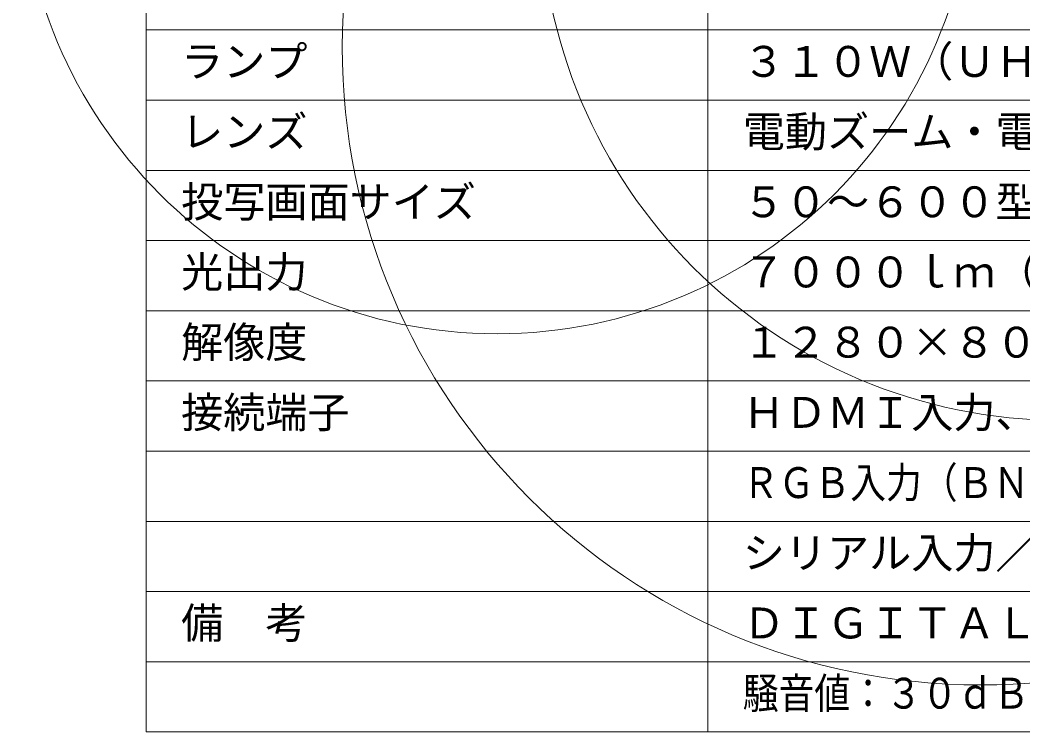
# Model space of a CAD drawing. Units: millimetres, scale not verified. Extents: x -72 to 62, y -56 to 145.
# Drawn here: x -71.8 to -0.3, y -56.5 to -5.8 of the extents above; entities that cross this region are included whole.
import ezdxf
from ezdxf.enums import TextEntityAlignment as Align

# ---------------------------------------------------------------- set-up
doc = ezdxf.new("R2010")
doc.units = ezdxf.units.MM
doc.header["$LTSCALE"] = 0.125
doc.layers.add('0-1_MOJI1', color=7, linetype='Continuous')
doc.layers.add('0-2_WAKU', color=1, linetype='Continuous', lineweight=18)
doc.layers.add('0-5_GAIKEI', color=1, linetype='Continuous', lineweight=18)
doc.styles.add('ＭＳ ゴシック', font='')
doc.styles.get('ＭＳ ゴシック').set_extended_font_data('MS Gothic')

msp = doc.modelspace()

# ---------------------------------------------------------------- linework, layer by layer
at = {"layer": '0-2_WAKU', "color": 4}
for p, q in [((-62.7951, 3.5004), (-62.7951, -56.4996)), ((-22.7951, -56.4996), (-22.7951, 3.5004)), ((-62.7951, -56.4996), (62.2049, -56.4996))]:
    msp.add_line(p, q, dxfattribs=at)
at = {"layer": '0-2_WAKU'}
for p, q in [((-62.7951, -6.4996), (62.2049, -6.4996)), ((-62.7951, -11.4996), (62.2049, -11.4996)), ((-62.7951, -16.4996), (62.2049, -16.4996)), ((-62.7951, -21.4996), (62.2049, -21.4996)), ((-62.7951, -26.4996), (62.2049, -26.4996)), ((-62.7951, -31.4996), (62.2049, -31.4996)), ((-62.7951, -36.4996), (62.2049, -36.4996)), ((-62.7951, -41.4996), (62.2049, -41.4996)), ((-62.7951, -46.4996), (62.2049, -46.4996)), ((-62.7951, -51.4996), (62.2049, -51.4996))]:
    msp.add_line(p, q, dxfattribs=at)
at = {"layer": '0-5_GAIKEI'}
for centre, radius in [((2.493, 2.9022), 37.2143), ((-37.7947, 5.8359), 33.9726), ((-3.3735, -7.7045), 45.4484)]:
    msp.add_circle(centre, radius, dxfattribs=at)

# ---------------------------------------------------------------- texts
at = {"layer": '0-1_MOJI1', "style": 'ＭＳ ゴシック'}
for s, p in [('ランプ', (-60.2951, -10.4996)), ('３１０Ｗ（ＵＨＭランプ\u3000２灯式）', (-20.2951, -10.4996)), ('レンズ', (-60.2951, -15.4996)), ('電動ズーム・電動フォーカスレンズ', (-20.2951, -15.4996)), ('投写画面サイズ', (-60.2951, -20.4996)), ('５０～６００型（アスペクト比\u3000１６：１０時）', (-20.2951, -20.4996)), ('光出力', (-60.2951, -25.4996)), ('７０００ｌｍ（ランプ２灯、ノーマルモード時）', (-20.2951, -25.4996)), ('解像度', (-60.2951, -30.4996)), ('１２８０×８００ドット', (-20.2951, -30.4996)), ('接続端子', (-60.2951, -35.4996)), ('ＨＤＭＩ入力、ＤＶＩ－Ｄ入力、', (-20.2951, -35.4996)), ('シリアル入力／出力、リモート入力／出力、ＬＡＮ', (-20.2951, -45.4996)), ('備\u3000考\u3000', (-60.2951, -50.4996)), ('ＤＩＧＩＴＡＬ\u3000ＬＩＮＫ（ＬＡＮと共用）、', (-20.2951, -50.4996))]:
    msp.add_text(s, height=2.199, dxfattribs=at).set_placement(p, align=Align.BOTTOM_LEFT)
at = {"layer": '0-1_MOJI1', "style": 'ＭＳ ゴシック', "width": 0.85}
for s, p in [('ＲＧＢ入力（ＢＮＣ×５／高密度Ｄ－Ｓｕｂ１５Ｐ・メス）、', (-20.2951, -40.4996)), ('騒音値：３０ｄＢ（ノーマルモード時）、バックアップ機能', (-20.2951, -55.4996))]:
    msp.add_text(s, height=2.199, dxfattribs=at).set_placement(p, align=Align.BOTTOM_LEFT)

doc.saveas('drawing.dxf')
